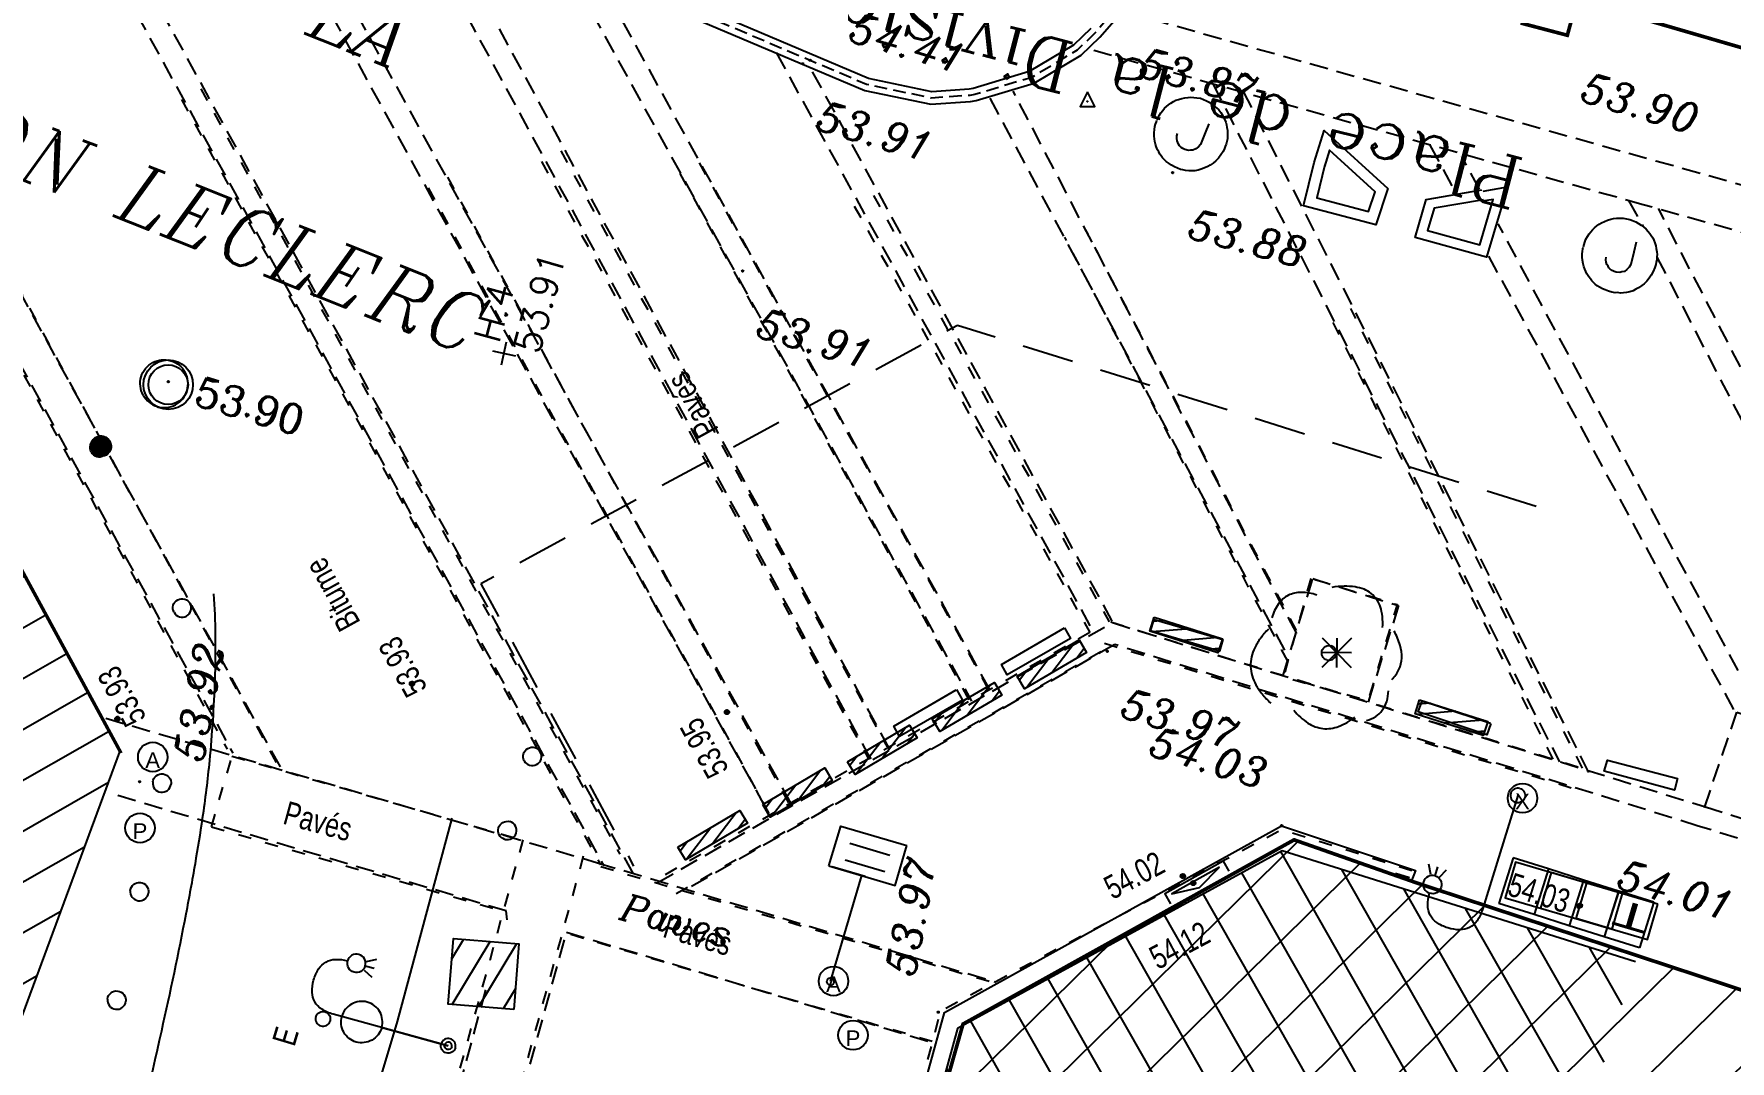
# Model space of a CAD drawing. Extents: x 661856 to 662117, y 6866905 to 6867165.
# Drawn here: x 661907.83 to 661930.86, y 6867094.37 to 6867108.32 of the extents above; entities that cross this region are included whole.
import ezdxf
from ezdxf.enums import TextEntityAlignment as Align

# ---------------------------------------------------------------- set-up
doc = ezdxf.new("R2010")
doc.units = 0
for name, pattern in [('CONTINU', [0]), ('HIDDEN', [0.375, 0.25, -0.125]), ('JSI_MCL0', [1, 0.5, 0.5]), ('JSI_TCO2', [1, 0.5, 0.5]), ('JSI_TIC', [0.2, 0.08, 0.01, -0.1, 0.01]), ('JSI_TIM2', [0.6, 0.3, 0.05, -0.2, 0.05])]:
    doc.linetypes.add(name, pattern=pattern)
doc.layers.get('0').update_dxf_attribs({"linetype": 'CONTINUOUS'})
for name, color, linetype in [('AFFICHAGE', 6, 'CONTINU'), ('ALTI', 140, 'CONTINUOUS'), ('ARBRES', 3, 'CONTINU'), ('BATI', 6, 'CONTINUOUS'), ('BATI_PUBLIC', 7, 'CONTINU'), ('CANEVAS_GEODES', 5, 'CONTINU'), ('CANIVEAU', 7, 'CONTINU'), ('COTE_ALTI', 8, 'CONTINU'), ('ECLAIRAGE_PUBL', 3, 'CONTINU'), ('HACHURE', 7, 'CONTINUOUS'), ('LIGNE_DIVERS', 7, 'CONTINU'), ('LIMITE', 7, 'CONTINUOUS'), ('MARQUAGE', 7, 'CONTINUOUS'), ('MOB', 6, 'CONTINUOUS'), ('MOB-URB', 6, 'CONTINU'), ('MUR', 7, 'CONTINU'), ('NOM_DE_VOIE', 7, 'CONTINU'), ('NUMEROS', 1, 'CONTINUOUS'), ('OBJASS', 22, 'CONTINUOUS'), ('OBJEAU', 4, 'CONTINUOUS'), ('OBJEP', 220, 'CONTINUOUS'), ('OBJET_ASSAINIS', 5, 'CONTINU'), ('OBJET_TELECOM', 4, 'CONTINU'), ('OBJTELECOM', 3, 'CONTINUOUS'), ('POINTS-POLYGO', 7, 'CONTINUOUS'), ('POLYGO', 240, 'CONTINUOUS'), ('SIGNAL', 6, 'CONTINUOUS'), ('TEXTE', 7, 'CONTINUOUS'), ('VEGETATION', 3, 'CONTINUOUS'), ('VOIRIE', 7, 'CONTINUOUS'), ('Z', 4, 'CONTINUOUS')]:
    doc.layers.add(name, color=color, linetype=linetype)
doc.styles.add('36-2', font='romans.shx', dxfattribs={"height": 0.36})
doc.styles.add('7-2', font='romanc.shx', dxfattribs={"height": 0.7})
doc.styles.add('COMPLEX', font='COMPLEX')
doc.styles.add('ITALIC', font='italic.shx', dxfattribs={"height": 0.6})
doc.styles.add('ROMANS', font='romans.shx', dxfattribs={"width": 0.95, "oblique": 13.5, "height": 5})
doc.styles.get("Standard").update_dxf_attribs({"font": 'ARIALUNI.ttf', "height": 2})
doc.linetypes.add('JSI_MUG', pattern='A,0.0001,[130,jsi_form.shx,S=0.5,R=0,X=-0.125,Y=0],-0.75', length=0.7501)

# ---------------------------------------------------------------- blocks, each defined once
blk = doc.blocks.new('*X201')
at = {"layer": 'BATI', "color": 7, "linetype": 'CONTINU'}
for p, q in [((610558.015, 133596.662), (610563.305, 133601.952)), ((610557.587, 133595.102), (610564.149, 133601.664)), ((610557.159, 133593.543), (610564.993, 133601.377)), ((610556.731, 133591.983), (610565.85, 133601.102)), ((610556.303, 133590.424), (610566.707, 133600.828)), ((610556.941, 133589.931), (610567.564, 133600.553)), ((610558.443, 133598.221), (610560.804, 133600.582)), ((610557.809, 133589.668), (610568.421, 133600.279)), ((610558.677, 133589.404), (610569.278, 133600.005)), ((610559.545, 133589.141), (610570.135, 133599.73)), ((610560.413, 133588.877), (610570.991, 133599.456)), ((610561.281, 133588.614), (610570.927, 133598.26)), ((610566.867, 133593.068), (610570.602, 133596.803)), ((610567.743, 133592.813), (610570.276, 133595.346)), ((610568.619, 133592.557), (610569.951, 133593.889)), ((610569.495, 133592.302), (610569.622, 133592.43)), ((610562.149, 133588.35), (610565.987, 133592.189)), ((610563.016, 133588.087), (610565.896, 133590.967)), ((610563.884, 133587.823), (610566.284, 133590.222)), ((610564.752, 133587.56), (610565.998, 133588.805))]:
    blk.add_line(p, q, dxfattribs=at)
blk = doc.blocks.new('*X222')
at = {"layer": 'MUR', "color": 7, "linetype": 'CONTINU'}
for p, q in [((610546.841, 133618.863), (610546.873, 133618.981)), ((610546.817, 133618.558), (610546.83, 133618.729)), ((610546.837, 133618.815), (610546.841, 133618.863)), ((610546.796, 133618.302), (610546.81, 133618.473)), ((610546.776, 133618.046), (610546.789, 133618.217)), ((610546.767, 133617.936), (610546.769, 133617.961)), ((610546.789, 133617.791), (610546.767, 133617.936)), ((610546.804, 133617.69), (610546.801, 133617.706)), ((610546.845, 133617.541), (610546.804, 133617.69)), ((610546.892, 133617.37), (610546.868, 133617.458)), ((610546.929, 133617.299), (610546.892, 133617.37)), ((610547.047, 133617.071), (610546.968, 133617.223)), ((610547.165, 133616.843), (610547.086, 133616.995)), ((610547.319, 133616.639), (610547.207, 133616.769)), ((610547.421, 133616.521), (610547.375, 133616.574)), ((610547.497, 133616.454), (610547.421, 133616.521)), ((610547.605, 133616.359), (610547.561, 133616.398)), ((610547.7, 133616.298), (610547.605, 133616.359)), ((610547.916, 133616.16), (610547.772, 133616.252)), ((610548.133, 133616.021), (610547.988, 133616.113)), ((610548.236, 133615.955), (610548.205, 133615.975)), ((610548.358, 133615.899), (610548.236, 133615.955)), ((610548.592, 133615.792), (610548.436, 133615.863)), ((610548.829, 133615.694), (610548.671, 133615.759)), ((610549.067, 133615.596), (610548.908, 133615.661)), ((610549.305, 133615.499), (610549.146, 133615.564)), ((610549.542, 133615.401), (610549.384, 133615.466)), ((610549.78, 133615.304), (610549.622, 133615.369)), ((610550.018, 133615.207), (610549.859, 133615.271)), ((610550.256, 133615.109), (610550.097, 133615.174)), ((610550.494, 133615.012), (610550.335, 133615.077)), ((610550.731, 133614.914), (610550.573, 133614.979)), ((610550.969, 133614.817), (610550.811, 133614.882)), ((610551.207, 133614.719), (610551.048, 133614.784)), ((610551.445, 133614.622), (610551.286, 133614.687)), ((610551.682, 133614.525), (610551.524, 133614.59)), ((610551.92, 133614.427), (610551.762, 133614.492)), ((610552.158, 133614.33), (610551.999, 133614.395)), ((610552.396, 133614.232), (610552.237, 133614.297)), ((610552.634, 133614.135), (610552.475, 133614.2)), ((610552.871, 133614.038), (610552.713, 133614.103)), ((610553.109, 133613.94), (610552.951, 133614.005)), ((610553.347, 133613.843), (610553.188, 133613.908)), ((610553.585, 133613.745), (610553.426, 133613.81)), ((610553.822, 133613.648), (610553.664, 133613.713)), ((610554.06, 133613.551), (610553.902, 133613.616)), ((610554.298, 133613.452), (610554.139, 133613.518)), ((610554.535, 133613.354), (610554.377, 133613.42)), ((610560.965, 133613.506), (610560.854, 133613.376)), ((610554.772, 133613.256), (610554.614, 133613.321)), ((610555.01, 133613.157), (610554.851, 133613.223)), ((610560.798, 133613.311), (610560.686, 133613.181)), ((610555.247, 133613.059), (610555.089, 133613.124)), ((610555.484, 133612.96), (610555.326, 133613.026)), ((610555.722, 133612.862), (610555.564, 133612.928)), ((610560.456, 133612.912), (610560.342, 133612.8)), ((610560.463, 133612.921), (610560.456, 133612.912)), ((610560.63, 133613.116), (610560.519, 133612.986)), ((610555.959, 133612.763), (610555.801, 133612.829)), ((610556.197, 133612.665), (610556.038, 133612.731)), ((610560.213, 133612.674), (610560.147, 133612.634)), ((610560.28, 133612.741), (610560.213, 133612.674)), ((610556.434, 133612.567), (610556.276, 133612.632)), ((610556.671, 133612.468), (610556.513, 133612.534)), ((610556.909, 133612.37), (610556.75, 133612.435)), ((610559.855, 133612.456), (610559.708, 133612.367)), ((610560.074, 133612.59), (610559.928, 133612.501)), ((610557.146, 133612.271), (610556.988, 133612.337)), ((610557.357, 133612.184), (610557.225, 133612.239)), ((610559.394, 133612.237), (610559.231, 133612.186)), ((610559.599, 133612.3), (610559.476, 133612.262)), ((610559.635, 133612.323), (610559.599, 133612.3)), ((610557.385, 133612.178), (610557.357, 133612.184)), ((610557.637, 133612.128), (610557.469, 133612.161)), ((610557.889, 133612.077), (610557.721, 133612.111)), ((610558.141, 133612.027), (610557.973, 133612.06)), ((610558.236, 133612.007), (610558.225, 133612.01)), ((610558.395, 133612.02), (610558.236, 133612.007)), ((610558.652, 133612.039), (610558.481, 133612.026)), ((610558.759, 133612.048), (610558.737, 133612.046)), ((610558.827, 133612.06), (610558.759, 133612.048)), ((610558.903, 133612.084), (610558.827, 133612.06)), ((610559.149, 133612.16), (610558.985, 133612.109))]:
    blk.add_line(p, q, dxfattribs=at)
blk = doc.blocks.new('P30200')
at = {"color": 0}
blk.add_circle((0, 0), 0.05, dxfattribs=at)
blk.add_attdef('COTE30200', (0.3, -0.15), '', height=0.3)
blk = doc.blocks.new('P26700')
blk.add_lwpolyline([(0, 0.65972), (-0.5, -0.34028), (0.5, -0.34028)], close=True)
blk.add_circle((0, 0), 0.01658)
blk = doc.blocks.new('P28900')
for p, q in [((0.501916, -0.499344), (0.00004, 0.001267)), ((0.593619, -0.490815), (0.009432, 0.091899)), ((0.666535, -0.471064), (0.034944, 0.158934)), ((0.735991, -0.440345), (0.059803, 0.234139)), ((0.797249, -0.401449), (0.098231, 0.295808)), ((0.85148, -0.355544), (0.143926, 0.350227)), ((0.898001, -0.301947), (0.197398, 0.39689)), ((0.937751, -0.241597), (0.258165, 0.436276)), ((0.968862, -0.17263), (0.326809, 0.467805)), ((0.990525, -0.094238), (0.404729, 0.490082)), ((0.999486, -0.003176), (0.49651, 0.498532)), ((0.988065, 0.108216), (0.608458, 0.486866)), ((0.907214, 0.288863), (0.78788, 0.407896)), ((0.388538, -0.486251), (0.012694, -0.111355)), ((0.163903, -0.369699), (0.129152, -0.335036))]:
    blk.add_line(p, q)
blk.add_lwpolyline([(0.000012, 0.003507), (0.005023, 0.070696), (0.017875, 0.132497), (0.047162, 0.211984), (0.087112, 0.281999), (0.136413, 0.343226), (0.183279, 0.386895), (0.240339, 0.427289), (0.3109, 0.462862), (0.393492, 0.488524), (0.469644, 0.499078), (0.550596, 0.497433), (0.628495, 0.483207), (0.705518, 0.45581), (0.773723, 0.41842), (0.821806, 0.382676), (0.852395, 0.354708), (0.894083, 0.307731), (0.925474, 0.262625), (0.945583, 0.226839), (0.958304, 0.199894), (0.976518, 0.151429), (0.987747, 0.110012), (0.995897, 0.063924), (0.999758, 0.015542), (0.999094, -0.030093), (0.993871, -0.078048), (0.984347, -0.124128), (0.974265, -0.158344), (0.96036, -0.195113), (0.937814, -0.241492), (0.915388, -0.278304), (0.889466, -0.313554), (0.850883, -0.356204), (0.824152, -0.380691), (0.786009, -0.41012), (0.744138, -0.436345), (0.695951, -0.460003), (0.655672, -0.475149), (0.601153, -0.489661), (0.550077, -0.497486), (0.510872, -0.499882), (0.429354, -0.494984), (0.361925, -0.480557), (0.299747, -0.458147), (0.267756, -0.44279), (0.207145, -0.40526), (0.158919, -0.365601), (0.133158, -0.339745), (0.105807, -0.307591), (0.089012, -0.284762), (0.06505, -0.246615), (0.049198, -0.216282), (0.036562, -0.187685), (0.020641, -0.142178), (0.011649, -0.107299), (0.000915, -0.030231), (0.000254, -0.015932)], close=True)
blk = doc.blocks.new('P21300', base_point=(1, 1))
blk.add_circle((1, 1), 1)
blk.add_text('X', height=1.07).set_placement((0.5, 0.25), (1.5, 0.25), align=Align.ALIGNED)
blk = doc.blocks.new('P27600')
for points in [[(0, 0), (1, 0), (1, 0.4), (0, 0.4), (0, 0)], [(0.25, 0), (0.25, 0.4), (0.5, 0.4), (0.5, 0), (0.75, 0), (0.75, 0.4)]]:
    blk.add_lwpolyline(points)
blk.add_text('T', height=0.288964).set_placement((0.023187, 0.061513))
blk = doc.blocks.new('P30100')
at = {"color": 0}
blk.add_circle((0, 0), 0.05, dxfattribs=at)
blk.add_attdef('COTE30100', (0.3, 0.3), '', height=0.3)
blk = doc.blocks.new('P30300')
at = {"color": 0}
blk.add_circle((0, 0), 0.05, dxfattribs=at)
blk.add_attdef('COTE30300', (0.3, -0.6), '', height=0.3)
blk = doc.blocks.new('P30400')
at = {"color": 0}
blk.add_circle((0, 0), 0.05, dxfattribs=at)
blk.add_attdef('COTE30400', text='', height=0.3).set_placement((-0.3, 0.3), align=Align.RIGHT)
blk = doc.blocks.new('P21700', base_point=(1, 1))
blk.add_circle((1, 1), 1)
blk.add_text('A', height=1.07).set_placement((0.5, 0.25), (1.5, 0.25), align=Align.ALIGNED)
blk = doc.blocks.new('P22100', base_point=(1, 1))
blk.add_circle((1, 1), 1)
blk.add_text('P', height=1.07).set_placement((0.5, 0.25), (1.5, 0.25), align=Align.ALIGNED)
blk = doc.blocks.new('P23000')
at = {"color": 3}
for p, q in [((-1, 1), (1, -1)), ((1, 1), (-1, -1)), ((1, 0), (-1, 0)), ((0, 1), (0, -1))]:
    blk.add_line(p, q, dxfattribs=at)
blk = doc.blocks.new('SU311')
at = {"color": 0, "linetype": 'CONTINUOUS'}
blk.add_lwpolyline([(-0.002, 0), (0, 0.168), (1.005, 0.162), (0.999, 0), (0, 0)], dxfattribs=at)
blk = doc.blocks.new('SU321')
at = {"color": 0, "linetype": 'CONTINUOUS'}
for points in [[(0, 0.001), (0.002, 0.037), (0.004, 0.07), (0.011, 0.109), (0.023, 0.15), (0.035, 0.188), (0.051, 0.22), (0.068, 0.25), (0.088, 0.285), (0.115, 0.318), (0.138, 0.347), (0.167, 0.372), (0.202, 0.399), (0.236, 0.422), (0.278, 0.446), (0.312, 0.463), (0.348, 0.474), (0.391, 0.486), (0.436, 0.497), (0.481, 0.498), (0.526, 0.497), (0.567, 0.492), (0.612, 0.486), (0.654, 0.472), (0.69, 0.458), (0.729, 0.443), (0.768, 0.419), (0.802, 0.395), (0.828, 0.374), (0.856, 0.35), (0.881, 0.323), (0.903, 0.296), (0.923, 0.263), (0.943, 0.23), (0.958, 0.196), (0.976, 0.155), (0.987, 0.12), (0.993, 0.087), (0.998, 0.049), (0.998, 0.015), (0.999, -0.017), (0.997, -0.06), (0.987, -0.116), (0.972, -0.169), (0.954, -0.214), (0.931, -0.26), (0.903, -0.302), (0.879, -0.331), (0.841, -0.372), (0.812, -0.398), (0.779, -0.426), (0.738, -0.449), (0.696, -0.468), (0.661, -0.482), (0.62, -0.495), (0.582, -0.497), (0.549, -0.506), (0.504, -0.508), (0.461, -0.506), (0.412, -0.498), (0.374, -0.49), (0.327, -0.478), (0.293, -0.466), (0.263, -0.451), (0.237, -0.433), (0.211, -0.416), (0.186, -0.396), (0.16, -0.375), (0.123, -0.342), (0.103, -0.313), (0.083, -0.285), (0.064, -0.254), (0.045, -0.219), (0.027, -0.176), (0.015, -0.136), (0.004, -0.094), (0.001, -0.059), (0, -0.026), (-0.002, -0.001)], [(0.676, 0.218), (0.675, 0.083), (0.674, -0.09), (0.659, -0.127), (0.636, -0.167), (0.609, -0.199), (0.578, -0.213), (0.554, -0.226), (0.504, -0.232), (0.473, -0.231), (0.445, -0.225), (0.418, -0.212), (0.394, -0.196), (0.379, -0.18), (0.358, -0.16), (0.343, -0.133), (0.333, -0.101), (0.327, -0.068)]]:
    blk.add_lwpolyline(points, dxfattribs=at)
blk = doc.blocks.new('$B_200')
at = {"color": 0, "linetype": 'BYBLOCK', "flags": 128}
for points in [[(0, -0.5, -0.414214), (-0.5, 0, -0.414214), (0, 0.5)], [(0, -0.5, 0.414214), (0.5, 0, 0.414214), (0, 0.5)]]:
    blk.add_lwpolyline(points, format="xyb", dxfattribs=at)
blk = doc.blocks.new('$B_220')
at = {"color": 0, "linetype": 'BYBLOCK', "flags": 128}
for points in [[(0.297, 0.272, 0.039633), (0.273, 0.344, 0.053426), (0.241, 0.401, 0.147584), (0.154, 0.47, 0.071882), (0.099, 0.483, 0.058066), (0.036, 0.48, 0.043501), (-0.035, 0.463, 0.032041), (-0.113, 0.431)], [(-0.195, 0.351, 0.077685), (-0.303, 0.336, 0.115926), (-0.379, 0.292, 0.119307), (-0.426, 0.217, 0.082378), (-0.441, 0.113)], [(0.461, -0.046, 0.087593), (0.487, 0.033, 0.096392), (0.482, 0.113, 0.080457), (0.446, 0.192, 0.056881), (0.379, 0.272)], [(-0.441, 0.033, 0.03619), (-0.474, -0.044, 0.046233), (-0.492, -0.116, 0.121403), (-0.482, -0.245, 0.119181), (-0.41, -0.354, 0.044648), (-0.351, -0.401, 0.034835), (-0.277, -0.443)], [(0.379, -0.364, 0.076898), (0.431, -0.319, 0.090424), (0.461, -0.265, 0.083207), (0.472, -0.2, 0.062964), (0.461, -0.126)], [(-0.113, -0.443, 0.078382), (0.005, -0.498, 0.113914), (0.113, -0.503, 0.115194), (0.21, -0.458, 0.080222), (0.297, -0.364)]]:
    blk.add_lwpolyline(points, format="xyb", dxfattribs=at)
blk = doc.blocks.new('$B_100')
at = {"color": 0, "linetype": 'BYBLOCK', "flags": 128}
for points in [[(0, 0.625, -0.4142136), (-0.1875, 0.8125, -0.4142136), (0, 1)], [(0, 0.625, 0.4142136), (0.1875, 0.8125, 0.4142136), (0, 1)]]:
    blk.add_lwpolyline(points, format="xyb", dxfattribs=at)
blk.add_lwpolyline([(0, 0.625), (0, 0)], dxfattribs=at)
blk = doc.blocks.new('$Y_001')
at = {"color": 0, "linetype": 'BYBLOCK', "flags": 128}
for points in [[(-0.5, 0), (0.5, 0)], [(0, -0.5), (0, 0.5)]]:
    blk.add_lwpolyline(points, dxfattribs=at)
blk = doc.blocks.new('TCPOINT')
at = {"color": 0}
blk.add_point((0, 0), dxfattribs=at)
at = {"layer": 'NUMEROS', "style": '36-2'}
blk.add_attdef('MAT', (0.1, 0.1), '', height=0.36, dxfattribs=at)
at = {"layer": 'Z', "style": 'ROMANS'}
blk.add_attdef('ALT', text='', height=0.36, dxfattribs=at).set_placement((0.1, -0.1), align=Align.TOP_LEFT)
blk = doc.blocks.new('$B_001')
at = {"color": 0, "linetype": 'BYBLOCK', "flags": 128}
for points in [[(0, 0), (0, 1)], [(0, 1), (1, 1)], [(1, 0), (1, 1)], [(0, 0), (1, 0)]]:
    blk.add_lwpolyline(points, dxfattribs=at)
blk = doc.blocks.new('$B_130')
at = {"color": 0, "linetype": 'BYBLOCK', "flags": 128}
for points in [[(0, 0), (0, 0.812, -0.08), (0.012, 0.895, -0.117647), (0.047, 0.953, -0.117647), (0.105, 0.988, -0.08), (0.188, 1, -0.08), (0.27, 0.988, -0.117647), (0.328, 0.953, -0.117647), (0.363, 0.895, -0.08), (0.375, 0.812)], [(0.375, 0.688, -0.414214), (0.312, 0.75, -0.414214), (0.375, 0.812)], [(0.375, 0.688, 0.414214), (0.438, 0.75, 0.414214), (0.375, 0.812)]]:
    blk.add_lwpolyline(points, format="xyb", dxfattribs=at)
for points in [[(0.344, 0.688), (0.312, 0.625)], [(0.375, 0.688), (0.375, 0.625)], [(0.406, 0.688), (0.438, 0.625)]]:
    blk.add_lwpolyline(points, dxfattribs=at)
blk = doc.blocks.new('$B_202')
at = {"color": 0, "linetype": 'BYBLOCK', "flags": 128}
for points in [[(0, -0.5, -0.4142136), (-0.5, 0, -0.4142136), (0, 0.5)], [(0, -0.5, 0.4142136), (0.5, 0, 0.4142136), (0, 0.5)]]:
    blk.add_lwpolyline(points, format="xyb", dxfattribs=at)
for points in [[(-0.5, 0), (0.5, 0)], [(-0.4297, 0.25), (0.4297, 0.25)], [(0.4297, -0.25), (-0.4297, -0.25)]]:
    blk.add_lwpolyline(points, dxfattribs=at)
blk = doc.blocks.new('$B_038')
at = {"color": 0, "linetype": 'BYBLOCK', "flags": 128}
blk.add_lwpolyline([(-0.5, 0.5), (0.5, 0.5), (0.5, -0.5), (-0.5, -0.5)], close=True, dxfattribs=at)
for points in [[(-0.344, 0.5), (-0.5, 0.188)], [(0.031, 0.5), (-0.469, -0.5)], [(0.438, 0.5), (-0.062, -0.5)], [(0.5, -0.188), (0.344, -0.5)]]:
    blk.add_lwpolyline(points, dxfattribs=at)
blk = doc.blocks.new('$B_115')
at = {"color": 0, "linetype": 'BYBLOCK', "flags": 128}
for points in [[(-0.312, 1), (-0.312, 1.375), (0.312, 1.375)], [(-0.312, 1), (0.312, 1), (0.312, 1.375)], [(-0.188, 1.25), (0.188, 1.25)], [(-0.188, 1.094), (0.188, 1.094)], [(0.031, 1), (-0.281, 1)], [(0, 0), (0, 1)]]:
    blk.add_lwpolyline(points, dxfattribs=at)
blk = doc.blocks.new('$B_027')
at = {"color": 0, "linetype": 'BYBLOCK', "flags": 128}
for points in [[(-0.5, -0.5), (0.5, -0.5), (0.5, -0.188)], [(-0.5, -0.5), (-0.5, -0.188)]]:
    blk.add_lwpolyline(points, dxfattribs=at)
blk.add_lwpolyline([(-0.406, -0.406), (0.406, -0.406), (0, -0.188)], close=True, dxfattribs=at)
blk = doc.blocks.new('$B_210')
at = {"linetype": 'CONTINUOUS'}
blk.add_hatch(color=0, dxfattribs=at).paths.add_polyline_path([(0, -0.5, -1), (0, 0.5, -1)])
at = {"color": 0, "linetype": 'BYBLOCK', "flags": 128}
blk.add_lwpolyline([(0, -0.5, -1), (0, 0.5, -1)], format="xyb", close=True, dxfattribs=at)

msp = doc.modelspace()

# ---------------------------------------------------------------- hatches: boundary and pattern name
at = {"layer": 'HACHURE'}
h = msp.add_hatch(dxfattribs=at)
h.set_pattern_fill('_USER', color=256, scale=0.6, angle=209.669, style=0, pattern_type=0)
h.set_pattern_definition([(209.66896472, (50261.49716, 6738626.0907), (0.29699285165, -0.5213398566), [])])
edge = h.paths.add_edge_path()
edge.add_line((661899.915, 6867066.104), (661897.013, 6867066.865))
edge.add_line((661903.246, 6867100.818), (661904.583, 6867100.394))
edge.add_line((661904.583, 6867100.394), (661905.737, 6867098.272))
edge.add_line((661905.737, 6867098.272), (661902.026, 6867086.954))
edge.add_line((661902.026, 6867086.954), (661897.011, 6867066.859))
edge.add_line((661899.915, 6867066.104), (661902.102, 6867074.437))
edge.add_line((661902.102, 6867074.437), (661901.634, 6867074.57))
edge.add_line((661901.634, 6867074.57), (661904.91, 6867086.122))
edge.add_line((661904.91, 6867086.122), (661905.466, 6867085.971))
edge.add_line((661905.466, 6867085.971), (661905.742, 6867086.954))
edge.add_line((661905.742, 6867086.954), (661904.823, 6867087.295))
edge.add_line((661904.823, 6867087.295), (661908.991, 6867098.568))
edge.add_line((661908.991, 6867098.568), (661906.642, 6867102.888))
edge.add_line((661906.642, 6867102.888), (661904.154, 6867103.678))
edge.add_line((661903.246, 6867100.818), (661904.154, 6867103.678))
at = {"layer": 'HACHURE', "linetype": 'CONTINUOUS', "ltscale": 2}
h = msp.add_hatch(dxfattribs=at)
h.set_pattern_fill('_USER', color=256, scale=0.6, angle=119.6466, style=0, pattern_type=0)
h.set_pattern_definition([(119.6466, (661958.265, 6866695.073), (-0.5214558, -0.2967893), [])])
h.paths.add_polyline_path([(661929.58, 6867095.716), (661928.68, 6867092.854), (661925.099, 6867093.98), (661922.927, 6867092.792), (661920.518, 6867084.019), (661917.625, 6867084.813), (661920.371, 6867094.812), (661924.78, 6867097.226)])

# ---------------------------------------------------------------- linework, layer by layer
at = {"layer": 'BATI', "linetype": 'JSI_MUG', "ltscale": 0.2}
msp.add_line((661926.51, 6867096.858, 111.371), (661926.319, 6867096.918, 111.374), dxfattribs=at)
at = {"layer": 'BATI', "color": 7, "linetype": 'CONTINUOUS'}
for points in [[(661893.364, 6867106.97), (661906.674, 6867102.862), (661909.017, 6867098.556)], [(661919.574, 6867091.89), (661919.343, 6867091.947), (661920.192, 6867095.029), (661924.772, 6867097.566), (661926.589, 6867096.958), (661926.538, 6867096.815)]]:
    msp.add_lwpolyline(points, dxfattribs=at)
at = {"layer": 'BATI', "linetype": 'JSI_TCO2', "ltscale": 2, "elevation": 57.333, "flags": 128}
for points in [[(661905.466, 6867085.971), (661905.742, 6867086.954), (661904.823, 6867087.295), (661908.991, 6867098.568), (661906.642, 6867102.888), (661904.154, 6867103.678)], [(661929.58, 6867095.716), (661924.78, 6867097.226), (661920.371, 6867094.812), (661917.625, 6867084.813)]]:
    msp.add_lwpolyline(points, dxfattribs=at)
at = {"layer": 'BATI', "color": 7, "linetype": 'CONTINU', "const_width": 0.05}
msp.add_lwpolyline([(661917.818, 6867085.611), (661920.445, 6867094.871), (661924.942, 6867097.374), (661926.632, 6867096.78), (661932.85, 6867094.73), (661931.319, 6867088.143), (661931.196, 6867087.624), (661927.915, 6867088.611), (661927.323, 6867086.682), (661927.92, 6867085.51), (661927.186, 6867082.679)], dxfattribs=at)
at = {"layer": 'BATI', "linetype": 'JSI_TIC', "ltscale": 2, "elevation": 57.333, "flags": 128}
msp.add_lwpolyline([(661926.54, 6867096.954), (661924.773, 6867097.51), (661920.137, 6867095.046), (661919.318, 6867091.937)], dxfattribs=at)
at = {"layer": 'BATI_PUBLIC', "color": 7, "linetype": 'CONTINU', "const_width": 0.05}
msp.add_lwpolyline([(661932.47, 6867107.714), (661928.784, 6867108.787), (661928.653, 6867108.305), (661928.018, 6867108.472)], dxfattribs=at)
at = {"layer": 'CANIVEAU', "color": 7, "linetype": 'HIDDEN'}
for points in [[(661922.63, 6867108.63), (661929.853, 6867106.601), (661936.111, 6867104.847)], [(661935.943, 6867104.247), (661929.684, 6867106.002), (661922.122, 6867108.125)], [(661908.801, 6867099.027), (661915.481, 6867097.063), (661920.891, 6867095.442)], [(661914.253, 6867096.288), (661914.24, 6867096.408), (661908.949, 6867097.98)], [(661912.674, 6867087.458), (661915.061, 6867096.121), (661920.044, 6867094.618)], [(661907.877, 6867094.076), (661912.074, 6867092.942), (661913.31, 6867092.925), (661913.996, 6867095.455)]]:
    msp.add_lwpolyline(points, dxfattribs=at)
at = {"layer": 'LIGNE_DIVERS', "color": 7, "linetype": 'HIDDEN'}
for points in [[(661911.174, 6867098.365), (661900.092, 6867118.59)], [(661899.696, 6867118.355), (661910.529, 6867098.55)], [(661915.969, 6867096.914), (661905.728, 6867115.642)], [(661905.436, 6867115.502), (661915.565, 6867097.021)], [(661910.428, 6867111.21), (661917.829, 6867097.689)], [(661918.114, 6867097.86), (661910.874, 6867111.027)], [(661919.447, 6867098.609), (661913.264, 6867110.025), (661912.81, 6867110.216), (661919.188, 6867098.471)], [(661915.038, 6867109.277), (661920.559, 6867099.258)], [(661920.814, 6867099.406), (661915.503, 6867109.077)], [(661917.908, 6867108.069), (661922.214, 6867100.198)], [(661922.472, 6867100.346), (661918.374, 6867107.861)], [(661924.978, 6867100.177), (661921.127, 6867107.544)], [(661923.838, 6867107.644), (661928.546, 6867098.432)], [(661928.946, 6867098.291), (661924.261, 6867107.532)], [(661920.807, 6867107.449), (661924.857, 6867099.864)], [(661926.787, 6867106.81), (661927.141, 6867106.153)], [(661927.462, 6867106.212), (661927.22, 6867106.66)], [(661929.482, 6867106.058), (661929.677, 6867105.716)], [(661934.798, 6867096.476), (661929.89, 6867105.953)], [(661931.33, 6867099.013), (661927.712, 6867105.744)], [(661927.583, 6867105.304), (661930.943, 6867099.083)], [(661929.87, 6867105.29), (661934.364, 6867096.631)], [(661924.787, 6867099.595), (661925.195, 6867100.923), (661926.361, 6867100.556), (661925.945, 6867099.242)], [(661916.29, 6867096.79), (661922.474, 6867100.326), (661930.515, 6867097.825), (661940.711, 6867094.643), (661946.606, 6867092.783), (661946.025, 6867090.551)], [(661945.759, 6867090.62), (661946.274, 6867092.599), (661940.629, 6867094.381), (661930.432, 6867097.562), (661922.506, 6867100.028), (661916.672, 6867096.69)], [(661930.515, 6867097.811), (661930.955, 6867099.109), (661932.101, 6867098.737), (661931.677, 6867097.507)]]:
    msp.add_lwpolyline(points, dxfattribs=at)
at = {"layer": 'MARQUAGE', "linetype": 'JSI_TIM2', "ltscale": 2, "elevation": 57.333, "flags": 128}
msp.add_lwpolyline([(661928.23, 6867101.901), (661920.37, 6867104.363), (661913.898, 6867100.85), (661915.971, 6867097.015)], dxfattribs=at)
at = {"layer": 'MARQUAGE', "linetype": 'JSI_MCL0', "ltscale": 2, "elevation": 57.333, "flags": 128}
msp.add_lwpolyline([(661910.267, 6867100.715, -0.013769), (661910.289, 6867100.156, -0.011556), (661910.282, 6867099.545, -0.015082), (661910.21, 6867098.451, -0.012612), (661910.113, 6867097.666, -0.006167), (661910.014, 6867097.05, -0.004916), (661909.889, 6867096.363, -0.007289), (661909.557, 6867094.775, -0.002999), (661909.082, 6867092.709, -0.003499), (661908.338, 6867089.653, -0.007376), (661907.799, 6867087.624, -0.004941), (661907.545, 6867086.754, -0.00616), (661907.299, 6867085.98, -0.007394), (661907.075, 6867085.335, -0.004748), (661906.734, 6867084.429, -0.00496), (661906.202, 6867083.094, -0.003923), (661905.576, 6867081.603, 0.004527), (661905.343, 6867081.043, 0.003313), (661905.08, 6867080.384, 0.0038), (661904.595, 6867079.111, 0.002654), (661904.033, 6867077.581, 0.001957), (661903.395, 6867075.793, 0.001503), (661902.681, 6867073.748)], format="xyb", dxfattribs=at)
msp.add_lwpolyline([(661913.502, 6867097.667), (661912.76, 6867094.906), (661911.425, 6867090.45), (661910.431, 6867087.771)], dxfattribs=at)
at = {"layer": 'MUR', "color": 7, "linetype": 'CONTINUOUS'}
for points in [[(661922.179, 6867108.398), (661921.944, 6867108.171), (661921.344, 6867107.813), (661920.585, 6867107.583), (661920.527, 6867107.573), (661920.02, 6867107.538), (661919.162, 6867107.719), (661915.954, 6867109.081)], [(661915.888, 6867108.924), (661919.11, 6867107.555), (661920.008, 6867107.367), (661920.547, 6867107.404), (661920.624, 6867107.417), (661921.413, 6867107.655), (661922.048, 6867108.035), (661922.303, 6867108.28), (661922.82, 6867108.872)], [(661925.215, 6867106.578), (661925.351, 6867107.012), (661926.216, 6867106.222), (661926.051, 6867105.731), (661925.071, 6867105.989), (661925.215, 6867106.578)], [(661925.361, 6867106.543), (661925.251, 6867106.097), (661925.954, 6867105.91), (661926.044, 6867106.178), (661925.424, 6867106.743), (661925.354, 6867106.52)], [(661927.508, 6867106.188), (661927.838, 6867106.247), (661927.555, 6867105.289), (661926.587, 6867105.559), (661926.735, 6867106.073), (661927.491, 6867106.203)], [(661927.514, 6867106.07), (661926.842, 6867105.954), (661926.754, 6867105.653), (661927.463, 6867105.456), (661927.646, 6867106.075), (661927.501, 6867106.049)]]:
    msp.add_lwpolyline(points, dxfattribs=at)
at = {"layer": 'OBJET_ASSAINIS', "color": 5, "linetype": 'CONTINU'}
for radius in [0.336, 0.269]:
    msp.add_circle((661909.65, 6867103.558), radius, dxfattribs=at)
at = {"layer": 'VOIRIE', "linetype": 'JSI_TIC', "ltscale": 2, "elevation": 57.333, "flags": 128}
for points in [[(661905.954, 6867107.935), (661911.173, 6867098.321)], [(661905.515, 6867107.697), (661910.451, 6867098.604)], [(661910.092, 6867107.578), (661915.785, 6867097.178)], [(661909.829, 6867107.434), (661915.522, 6867097.034)], [(661914.718, 6867106.591), (661919.151, 6867098.492)], [(661914.981, 6867106.735), (661919.414, 6867098.636)], [(661920.793, 6867099.42), (661916.836, 6867106.63)], [(661917.814, 6867097.733), (661913.124, 6867106.344)], [(661918.078, 6867097.877), (661913.388, 6867106.488)], [(661920.53, 6867099.275), (661916.573, 6867106.485)], [(661919.23, 6867106.13), (661922.43, 6867100.334)], [(661918.968, 6867105.985), (661922.167, 6867100.189)], [(661924.973, 6867100.22), (661922.092, 6867105.7)], [(661924.855, 6867099.8), (661921.827, 6867105.561)], [(661928.859, 6867098.348), (661925.712, 6867104.592)], [(661928.461, 6867098.471), (661925.445, 6867104.457)], [(661922.454, 6867100.334), (661928.859, 6867098.348)], [(661922.167, 6867100.189), (661916.26, 6867096.82)], [(661922.316, 6867099.929), (661916.409, 6867096.559)], [(661922.365, 6867100.047), (661928.77, 6867098.061)], [(661910.238, 6867097.551), (661910.516, 6867098.512)], [(661910.516, 6867098.512), (661914.467, 6867097.367)], [(661910.238, 6867097.551), (661914.189, 6867096.407)], [(661914.468, 6867097.376), (661911.038, 6867084.921)], [(661915.288, 6867097.151), (661911.858, 6867084.695)], [(661920.799, 6867095.448), (661915.334, 6867097.065)], [(661920.028, 6867094.633), (661915.05, 6867096.106)]]:
    msp.add_lwpolyline(points, dxfattribs=at)
msp.add_lwpolyline([(661925.17, 6867100.924), (661924.796, 6867099.589), (661925.95, 6867099.265), (661926.345, 6867100.567)], close=True, dxfattribs=at)

# ---------------------------------------------------------------- block references
at = {"layer": 'AFFICHAGE', "color": 6, "linetype": 'CONTINU', "xscale": 0.1999999999095632, "yscale": 0.1999999999095632, "rotation": 359.5109626559351}
for p in [(661909.44, 6867098.499), (661918.686, 6867095.455)]:
    msp.add_blockref('P21700', p, dxfattribs=at)
at = {"layer": 'ALTI', "linetype": 'CONTINUOUS'}
for p, xscale, yscale, rotation in [((661912.96, 6867099.496, 57.333), 0.060000000316139, 0.060000000316139, 298.6958413699242), ((661908.96, 6867099.019, 57.333), 0.0599999997049912, 0.0599999997049912, 298.5285280736132), ((661917.238, 6867099.11, 57.333), 0.059999999656678, 0.059999999656678, 118.574591022382), ((661923.431, 6867096.883, 57.333), 0.0600000000777791, 0.0600000000777791, 207.9793653011599), ((661923.572, 6867096.786, 57.333), 0.0600000000777791, 0.0600000000777791, 207.9793653011599), ((661928.823, 6867096.48, 57.333), 0.0599999999800998, 0.0599999999800998, 162.5392119847359)]:
    msp.add_blockref('$B_210', p, dxfattribs=dict(at, xscale=xscale, yscale=yscale, rotation=rotation))
at = {"layer": 'ARBRES', "color": 3, "linetype": 'CONTINU', "xscale": 0.1999999999095632, "yscale": 0.1999999999095632, "rotation": 359.5109626559351}
msp.add_blockref('P23000', (661925.52, 6867099.916), dxfattribs=at)
at = {"layer": 'BATI', "color": 7, "linetype": 'CONTINU', "rotation": 359.5109627095217}
msp.add_blockref('*X201', (50243.611, 6738711.553), dxfattribs=at)
at = {"layer": 'CANEVAS_GEODES', "color": 5, "linetype": 'CONTINU', "xscale": 0.1999999999095632, "yscale": 0.1999999999095632, "rotation": 359.5109626559351}
msp.add_blockref('P26700', (661922.135, 6867107.406), dxfattribs=at)
at = {"layer": 'COTE_ALTI', "color": 8}
ref = msp.add_blockref('P30300', (661922.63, 6867108.63, 53.871), dxfattribs=dict(at, xscale=0.1999999998924461, yscale=0.1999999998924461, rotation=345.1109655914501))
ref.add_attrib('COTE30300', '53.87', (661922.811, 6867107.754, 53.871), dxfattribs={"color": 8, "height": 0.4, "rotation": 345.111, "style": 'ITALIC'})
ref = msp.add_blockref('P30100', (661918.369, 6867107.966, 54.41), dxfattribs=dict(at, xscale=0.2000000000932818, yscale=0.2000000000932818, rotation=343.3109654157499))
ref.add_attrib('COTE30100', '54.41', (661918.867, 6867108.235, 54.41), dxfattribs={"color": 8, "height": 0.4, "rotation": 343.311, "style": 'ITALIC'})
ref = msp.add_blockref('P30300', (661928.653, 6867108.305, 53.901), dxfattribs=dict(at, xscale=0.2000000000932818, yscale=0.2000000000932818, rotation=343.3109654157499))
ref.add_attrib('COTE30300', '53.90', (661928.806, 6867107.423, 53.901), dxfattribs={"color": 8, "height": 0.4, "rotation": 343.311, "style": 'ITALIC'})
ref = msp.add_blockref('P30300', (661918.269, 6867107.918, 53.912), dxfattribs=dict(at, xscale=0.2000000000932818, yscale=0.2000000000932818, rotation=343.3109654157499))
ref.add_attrib('COTE30300', '53.91', (661918.423, 6867107.037, 53.912), dxfattribs={"color": 8, "height": 0.4, "rotation": 343.311, "style": 'ITALIC'})
ref = msp.add_blockref('P30300', (661923.293, 6867106.438, 53.882), dxfattribs=dict(at, xscale=0.1999999998924461, yscale=0.1999999998924461, rotation=345.1109655914501))
ref.add_attrib('COTE30300', '53.88', (661923.474, 6867105.562, 53.882), dxfattribs={"color": 8, "height": 0.4, "rotation": 345.111, "style": 'ITALIC'})
ref = msp.add_blockref('P30300', (661917.452, 6867105.102, 53.908), dxfattribs=dict(at, xscale=0.2000000000932818, yscale=0.2000000000932818, rotation=343.3109654157499))
ref.add_attrib('COTE30300', '53.91', (661917.606, 6867104.221, 53.908), dxfattribs={"color": 8, "height": 0.4, "rotation": 343.311, "style": 'ITALIC'})
ref = msp.add_blockref('P30200', (661909.651, 6867103.599, 53.902), dxfattribs=dict(at, xscale=0.2000000000932818, yscale=0.2000000000932818, rotation=343.3109654157499))
ref.add_attrib('COTE30200', '53.90', (661909.977, 6867103.292, 53.902), dxfattribs={"color": 8, "height": 0.4, "rotation": 343.311, "style": 'COMPLEX'})
ref = msp.add_blockref('P30300', (661909.261, 6867098.163, 53.915), dxfattribs=dict(at, xscale=0.2000000002922072, yscale=0.2000000002922072, rotation=79.6109629948502))
ref.add_attrib('COTE30300', '53.92', (661910.12, 6867098.412, 53.915), dxfattribs={"color": 8, "height": 0.4, "rotation": 79.611, "style": 'ITALIC'})
ref = msp.add_blockref('P30300', (661922.404, 6867099.935, 53.97), dxfattribs=dict(at, xscale=0.2000000000932818, yscale=0.2000000000932818, rotation=343.3109654157499))
ref.add_attrib('COTE30300', '53.97', (661922.558, 6867099.053, 53.97), dxfattribs={"color": 8, "height": 0.4, "rotation": 343.311, "style": 'ITALIC'})
ref = msp.add_blockref('P30400', (661924.772, 6867097.566, 54.034), dxfattribs=dict(at, xscale=0.2000000000932818, yscale=0.2000000000932818, rotation=343.3109654157499))
ref.add_attrib('COTE30400', '54.03', dxfattribs={"color": 8, "height": 0.4, "rotation": 343.311, "style": 'ITALIC'}).set_placement((661924.504, 6867098.064, 54.034), align=Align.RIGHT)
ref = msp.add_blockref('P30100', (661920.108, 6867095.033, 53.967), dxfattribs=dict(at, xscale=0.2000000002922072, yscale=0.2000000002922072, rotation=79.6109629948502))
ref.add_attrib('COTE30100', '53.97', (661919.787, 6867095.499, 53.967), dxfattribs={"color": 8, "height": 0.4, "rotation": 79.611, "style": 'ITALIC'})
ref = msp.add_blockref('P30100', (661928.801, 6867096.458, 54.01), dxfattribs=dict(at, xscale=0.2000000000932818, yscale=0.2000000000932818, rotation=343.3109654157499))
ref.add_attrib('COTE30100', '54.01', (661929.299, 6867096.726, 54.01), dxfattribs={"color": 8, "height": 0.4, "rotation": 343.311, "style": 'ITALIC'})
at = {"layer": 'ECLAIRAGE_PUBL', "color": 3, "linetype": 'CONTINU', "xscale": 0.1999999999095632, "yscale": 0.1999999999095632, "rotation": 359.5109626559351}
msp.add_blockref('P21300', (661928.044, 6867097.94), dxfattribs=at)
at = {"layer": 'LIMITE', "linetype": 'CONTINUOUS', "xscale": 0.9090390639883272, "yscale": 0.5000000000742785, "rotation": 209.183322853231}
msp.add_blockref('$B_027', (661923.704, 6867096.645, 57.333), dxfattribs=at)
at = {"layer": 'MOB', "linetype": 'CONTINUOUS'}
for name, p, xscale, yscale, rotation in [('$B_202', (661908.715, 6867102.704, 57.333), 0.2499999997070255, 0.2499999997070255, 298.4940138593826), ('$B_200', (661909.839, 6867100.525, 57.333), 0.2499999997070255, 0.2499999997070255, 298.4940138593826), ('$B_038', (661923.474, 6867100.156, 57.333), 0.9724265729651508, 0.1999999996568045, 342.2914765179918), ('$B_038', (661921.652, 6867099.758, 57.333), 0.9773878912179265, 0.1999999996568045, 30.43748059371492), ('$B_038', (661920.5, 6867099.178, 57.333), 0.9773878912179265, 0.1999999996568045, 30.43748059371492), ('$B_038', (661927.079, 6867099.034, 57.333), 0.9724265729651508, 0.1999999996568045, 342.2914765179918), ('$B_038', (661919.349, 6867098.597, 57.333), 0.9773878912179265, 0.1999999996568045, 30.43748059371492), ('$B_200', (661914.594, 6867098.507, 57.333), 0.2500000000545727, 0.2500000000545727, 298.6958415080523), ('$B_200', (661909.564, 6867098.145, 57.333), 0.2500000002038529, 0.2500000002038529, 262.9430868292627), ('$B_038', (661918.197, 6867098.017, 57.333), 0.9773878911175552, 0.1999999996568045, 30.43748059717216), ('$B_200', (661914.256, 6867097.501, 57.333), 0.2500000000994061, 0.2500000000994061, 343.8473213313265), ('$B_038', (661917.045, 6867097.437, 57.333), 0.9773878911175552, 0.1999999996568045, 30.43748059717216), ('$B_115', (661918.647, 6867095.45, 57.333), 1.499999999972617, 1.499999999972617, 343.5181905245646), ('$B_200', (661909.258, 6867096.671, 57.333), 0.2500000002038529, 0.2500000002038529, 262.9430868292627), ('$B_038', (661913.933, 6867095.552, 57.333), 0.8941789809894974, 0.8942000004082712, 175.4274131079408), ('$B_200', (661918.647, 6867095.45, 57.333), 0.0999999999656751, 0.0999999999656751, 343.5181905561536), ('$B_200', (661908.95, 6867095.196, 57.333), 0.2500000002038529, 0.2500000002038529, 262.9430868292627)]:
    msp.add_blockref(name, p, dxfattribs=dict(at, xscale=xscale, yscale=yscale, rotation=rotation))
at = {"layer": 'MOB-URB', "color": 6, "linetype": 'CONTINU'}
for name, p, xscale, yscale, rotation in [('SU321', (661923.081, 6867107.154), 0.9944094000797288, 0.9944094000797288, 337.9770626861949), ('SU321', (661928.871, 6867105.428), 1.011676999979744, 1.011676999979744, 347.3568627220353), ('P28900', (661908.798, 6867102.598), 0.2781725997605232, 0.2781725997605232, 116.4444627472829), ('SU311', (661923.974, 6867100.095), 0.9732101998647652, 0.9732101998647652, 163.8324627140268), ('SU311', (661921.822, 6867100.255), 0.9883505999052028, 0.9883505999052028, 210.3057627097499), ('SU311', (661920.354, 6867099.414), 0.9852618998144576, 0.9852618998144576, 210.3450626887888), ('SU311', (661927.611, 6867098.957), 0.977875200120661, 0.977875200120661, 161.8912626839918), ('SU311', (661930.149, 6867098.209), 0.9839700999421378, 0.9839700999421378, 165.3334627092796), ('P22100', (661909.267, 6867097.535), 0.1999999999095632, 0.1999999999095632, 359.5109626559351), ('P22100', (661918.951, 6867094.721), 0.1999999999095632, 0.1999999999095632, 359.5109626559351)]:
    msp.add_blockref(name, p, dxfattribs=dict(at, xscale=xscale, yscale=yscale, rotation=rotation))
at = {"layer": 'MUR', "color": 7, "linetype": 'CONTINU', "rotation": 359.5109627095217}
msp.add_blockref('*X222', (50243.611, 6738711.553), dxfattribs=at)
at = {"layer": 'OBJASS', "linetype": 'CONTINUOUS', "xscale": 0.6500000002315844, "yscale": 0.6500000002315844, "rotation": 298.4940138141894}
msp.add_blockref('$B_200', (661909.595, 6867103.572, 57.333), dxfattribs=at)
msp.add_blockref('$B_200', (661909.595, 6867103.572, 57.333), dxfattribs=at)
at = {"layer": 'OBJEAU', "linetype": 'CONTINUOUS', "xscale": 0.2000000003462153, "yscale": 0.2000000003462153, "rotation": 253.3287666707565}
msp.add_blockref('$B_200', (661911.752, 6867094.941, 57.333), dxfattribs=at)
at = {"layer": 'OBJEP', "linetype": 'CONTINUOUS'}
for name, p, xscale, yscale, rotation in [('$B_130', (661927.98, 6867097.977, 57.333), 2.000000000079716, 2.000000000079716, 162.7722588110356), ('$B_200', (661927.98, 6867097.977, 57.333), 0.2000000000738268, 0.2000000000738268, 162.772258705151), ('$B_130', (661913.454, 6867094.575, 57.333), 1.99999999959204, 1.99999999959204, 74.60443112031405), ('$B_200', (661913.454, 6867094.575, 57.333), 0.1999999996929237, 0.1999999996929237, 74.60443109584918)]:
    msp.add_blockref(name, p, dxfattribs=dict(at, xscale=xscale, yscale=yscale, rotation=rotation))
at = {"layer": 'OBJET_TELECOM', "color": 4, "linetype": 'CONTINU', "xscale": 2.015629000085176, "yscale": 1.259317000341958, "rotation": 163.5577627021529}
msp.add_blockref('P27600', (661929.883, 6867096.501), dxfattribs=at)
at = {"layer": 'OBJTELECOM', "linetype": 'CONTINUOUS', "yscale": 0.6499999998173706}
for p, xscale, rotation in [((661928.396, 6867096.978, 57.333), 0.4999912399472508, 162.5409271225118), ((661928.873, 6867096.828, 57.333), 0.5000204494637576, 162.5299678813748), ((661929.35, 6867096.678, 57.333), 0.4999912399472508, 162.5409271225118), ((661929.827, 6867096.528, 57.333), 0.4999912398361985, 162.5409271185094)]:
    msp.add_blockref('$B_001', p, dxfattribs=dict(at, xscale=xscale, rotation=rotation))
at = {"layer": 'POINTS-POLYGO', "rotation": 74.47300862616613}
msp.add_blockref('TCPOINT', (661914.211, 6867103.983, 57.333), dxfattribs=at).add_auto_attribs({'MAT': 'H.4', 'ALT': '53.91'})
at = {"layer": 'POLYGO', "linetype": 'CONTINUOUS', "xscale": 0.3200000000209822, "yscale": 0.3200000000209822, "zscale": 0.3200000000209822, "rotation": 348.0799646896258}
msp.add_blockref('$Y_001', (661914.211, 6867103.983, 111.244), dxfattribs=at)
at = {"layer": 'SIGNAL', "linetype": 'CONTINUOUS'}
for name, xscale, yscale, rotation in [('$B_100', 1.499999999910779, 1.499999999910779, 74.60443112374689), ('$B_200', 0.1000000002954133, 0.1000000002954133, 74.60443116668078)]:
    msp.add_blockref(name, (661913.454, 6867094.575, 57.333), dxfattribs=dict(at, xscale=xscale, yscale=yscale, rotation=rotation))
at = {"layer": 'VEGETATION', "linetype": 'CONTINUOUS'}
for name, xscale, yscale, rotation in [('$B_220', 2.000000000079716, 2.000000000079716, 342.7722588110357), ('$B_200', 0.2000000000738268, 0.2000000000738268, 342.772258705151)]:
    msp.add_blockref(name, (661925.416, 6867099.914, 57.333), dxfattribs=dict(at, xscale=xscale, yscale=yscale, rotation=rotation))

# ---------------------------------------------------------------- texts
at = {"layer": 'ALTI', "linetype": 'CONTINUOUS', "width": 0.75}
msp.add_text('53.93', height=0.32, rotation=118.8767, dxfattribs=at).set_placement((661913.037, 6867099.356, 57.333), align=Align.MIDDLE_LEFT)
msp.add_text('53.93', height=0.32, rotation=118.8767, dxfattribs=at).set_placement((661909.361, 6867099.032, 57.333))
for s, rotation, p in [('53.95', 118.8767, (661916.726, 6867098.988, 57.333)), ('54.03', 342.5392, (661928.671, 6867096.528, 57.333))]:
    msp.add_text(s, height=0.32, rotation=rotation, dxfattribs=at).set_placement(p, align=Align.MIDDLE_RIGHT)
msp.add_text('54.02', height=0.32, rotation=27.9794, dxfattribs=at).set_placement((661923.215, 6867096.949, 57.333), align=Align.RIGHT)
msp.add_text('54.12', height=0.32, rotation=27.9794, dxfattribs=at).set_placement((661923.681, 6867096.28, 57.333), align=Align.TOP_RIGHT)
at = {"layer": 'NOM_DE_VOIE', "color": 7, "style": 'ITALIC'}
for s, height, rotation, p in [('PLACE  DE  LA                                                                  ', 0.79962, 338.0054, (661904.603, 6867111.121)), ('DIVISION LECLERC                                                               ', 0.80059, 338.4596, (661903.538, 6867107.971)), ('Paves                                                                          ', 0.35996, 344.6875, (661915.768, 6867096.305))]:
    msp.add_text(s, height=height, rotation=rotation, dxfattribs=at).set_placement(p)
at = {"layer": 'OBJEAU', "linetype": 'CONTINUOUS', "width": 0.75}
msp.add_text('E', height=0.32, rotation=73.3288, dxfattribs=at).set_placement((661911.428, 6867094.767, 57.333), align=Align.RIGHT)
at = {"layer": 'TEXTE', "style": '7-2'}
msp.add_text('Place de la Division Leclerc', height=0.7, rotation=165.551, dxfattribs=at).set_placement((661928.093, 6867106.613, 57.333))
at = {"layer": 'TEXTE', "linetype": 'CONTINUOUS', "width": 0.75}
for s, rotation, p in [('Pavés', 118.8767, (661916.768, 6867103.279, 57.333)), ('Bitume', 118.8767, (661911.877, 6867100.707, 57.333)), ('Pavés', 344.6947, (661911.684, 6867097.628, 57.333)), ('Pavés', 343.5182, (661916.843, 6867096.08, 57.333))]:
    msp.add_text(s, height=0.32, rotation=rotation, dxfattribs=at).set_placement(p, align=Align.MIDDLE_CENTER)

doc.saveas('drawing.dxf')
